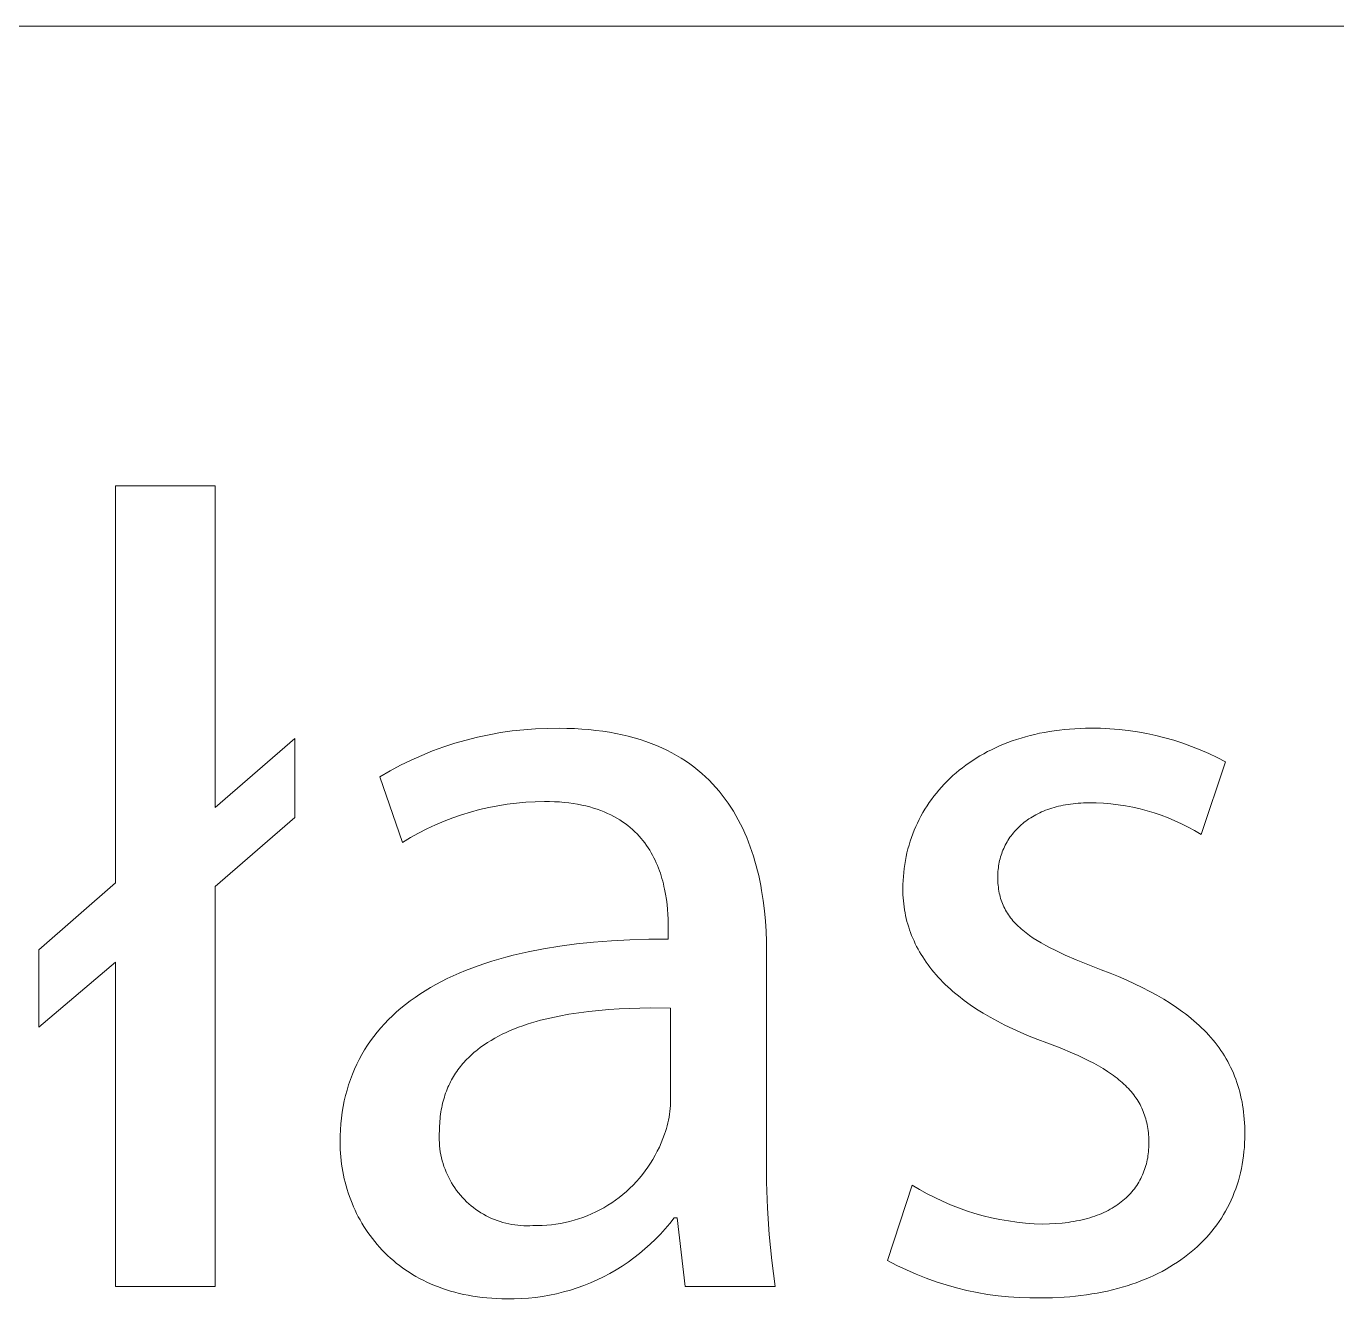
# Model space of a CAD drawing. Header units: millimetres. Extents: x 0 to 4030, y -54 to 2762.
# Drawn here: x 3394.1 to 3441, y 13.5 to 59.04 of the extents above; entities that cross this region are included whole.
import ezdxf

# ---------------------------------------------------------------- set-up
doc = ezdxf.new("R2010")
doc.units = ezdxf.units.MM
doc.header["$MEASUREMENT"] = 0
doc.layers.add('Domyślny', color=7, linetype='Continuous', true_color=0x000000)

msp = doc.modelspace()

# ---------------------------------------------------------------- linework, layer by layer
at = {"layer": 'Domyślny', "color": 18, "lineweight": 15, "true_color": 0x000000}
for p, q in [((2507.178, 59.041), (4026.415, 59.041)), ((3397.289, 28.385), (3397.289, 42.597)), ((3397.289, 42.597), (3400.859, 42.597)), ((3400.859, 42.597), (3400.859, 31.082)), ((3411.076, 33.763), (3411.492, 33.823)), ((3411.492, 33.823), (3411.91, 33.868)), ((3411.91, 33.868), (3412.33, 33.899)), ((3412.33, 33.899), (3412.75, 33.915)), ((3412.75, 33.915), (3413.171, 33.917)), ((3413.171, 33.917), (3413.447, 33.914)), ((3413.447, 33.914), (3413.716, 33.905)), ((3413.716, 33.905), (3413.98, 33.89)), ((3413.98, 33.89), (3414.236, 33.87)), ((3414.236, 33.87), (3414.487, 33.844)), ((3414.487, 33.844), (3414.731, 33.813)), ((3414.731, 33.813), (3414.969, 33.776)), ((3414.969, 33.776), (3415.201, 33.734)), ((3430.365, 33.738), (3430.538, 33.772)), ((3430.538, 33.772), (3430.714, 33.803)), ((3430.714, 33.803), (3430.892, 33.83)), ((3430.892, 33.83), (3431.072, 33.854)), ((3431.072, 33.854), (3431.256, 33.874)), ((3431.256, 33.874), (3431.441, 33.891)), ((3431.441, 33.891), (3431.63, 33.904)), ((3431.63, 33.904), (3431.82, 33.913)), ((3431.82, 33.913), (3432.014, 33.919)), ((3432.014, 33.919), (3432.209, 33.921)), ((3432.209, 33.921), (3432.543, 33.917)), ((3432.543, 33.917), (3432.877, 33.903)), ((3432.877, 33.903), (3433.209, 33.877)), ((3433.209, 33.877), (3433.541, 33.84)), ((3433.541, 33.84), (3433.871, 33.792)), ((3433.871, 33.792), (3434.2, 33.732)), ((3400.859, 31.082), (3403.717, 33.552)), ((3403.717, 33.552), (3403.717, 30.72)), ((3409.039, 33.251), (3409.439, 33.382)), ((3409.439, 33.382), (3409.843, 33.498)), ((3409.843, 33.498), (3410.251, 33.601)), ((3410.251, 33.601), (3410.662, 33.689)), ((3410.662, 33.689), (3411.076, 33.763)), ((3415.201, 33.734), (3415.426, 33.686)), ((3415.426, 33.686), (3415.646, 33.634)), ((3415.646, 33.634), (3415.86, 33.577)), ((3415.86, 33.577), (3416.068, 33.514)), ((3416.068, 33.514), (3416.271, 33.447)), ((3416.271, 33.447), (3416.468, 33.375)), ((3416.468, 33.375), (3416.659, 33.299)), ((3428.931, 33.286), (3429.079, 33.349)), ((3429.079, 33.349), (3429.231, 33.408)), ((3429.231, 33.408), (3429.385, 33.465)), ((3429.385, 33.465), (3429.541, 33.518)), ((3429.541, 33.518), (3429.701, 33.569)), ((3429.701, 33.569), (3429.863, 33.616)), ((3429.863, 33.616), (3430.028, 33.66)), ((3430.028, 33.66), (3430.195, 33.7)), ((3430.195, 33.7), (3430.365, 33.738)), ((3434.2, 33.732), (3434.526, 33.662)), ((3434.526, 33.662), (3434.85, 33.58)), ((3434.85, 33.58), (3435.171, 33.488)), ((3435.171, 33.488), (3435.488, 33.385)), ((3435.488, 33.385), (3435.802, 33.271)), ((3407.87, 32.778), (3408.254, 32.949)), ((3408.254, 32.949), (3408.644, 33.107)), ((3408.644, 33.107), (3409.039, 33.251)), ((3416.659, 33.299), (3416.844, 33.218)), ((3416.844, 33.218), (3417.024, 33.133)), ((3417.024, 33.133), (3417.199, 33.043)), ((3417.199, 33.043), (3417.369, 32.949)), ((3417.369, 32.949), (3417.533, 32.851)), ((3417.533, 32.851), (3417.692, 32.749)), ((3427.972, 32.77), (3428.1, 32.852)), ((3428.1, 32.852), (3428.232, 32.931)), ((3428.232, 32.931), (3428.366, 33.008)), ((3428.366, 33.008), (3428.503, 33.082)), ((3428.503, 33.082), (3428.643, 33.153)), ((3428.643, 33.153), (3428.785, 33.221)), ((3428.785, 33.221), (3428.931, 33.286)), ((3435.802, 33.271), (3436.112, 33.147)), ((3436.112, 33.147), (3436.417, 33.013)), ((3436.417, 33.013), (3436.718, 32.868)), ((3436.718, 32.868), (3437.014, 32.713)), ((3406.756, 32.185), (3407.12, 32.396)), ((3407.12, 32.396), (3407.492, 32.593)), ((3407.492, 32.593), (3407.87, 32.778)), ((3417.692, 32.749), (3417.845, 32.643)), ((3417.845, 32.643), (3417.994, 32.533)), ((3417.994, 32.533), (3418.138, 32.419)), ((3418.138, 32.419), (3418.277, 32.302)), ((3427.376, 32.323), (3427.489, 32.417)), ((3427.489, 32.417), (3427.605, 32.509)), ((3427.605, 32.509), (3427.725, 32.599)), ((3427.725, 32.599), (3427.847, 32.686)), ((3427.847, 32.686), (3427.972, 32.77)), ((3437.014, 32.713), (3436.142, 30.123)), ((3407.561, 29.837), (3406.756, 32.185)), ((3418.277, 32.302), (3418.41, 32.181)), ((3418.41, 32.181), (3418.54, 32.057)), ((3418.54, 32.057), (3418.664, 31.929)), ((3418.664, 31.929), (3418.784, 31.798)), ((3426.856, 31.817), (3426.953, 31.923)), ((3426.953, 31.923), (3427.054, 32.026)), ((3427.054, 32.026), (3427.158, 32.127)), ((3427.158, 32.127), (3427.266, 32.226)), ((3427.266, 32.226), (3427.376, 32.323)), ((3418.784, 31.798), (3418.899, 31.664)), ((3418.899, 31.664), (3419.01, 31.527)), ((3419.01, 31.527), (3419.116, 31.387)), ((3426.496, 31.374), (3426.581, 31.488)), ((3426.581, 31.488), (3426.67, 31.6)), ((3426.67, 31.6), (3426.761, 31.709)), ((3426.761, 31.709), (3426.856, 31.817)), ((3410.326, 31.008), (3410.003, 30.921)), ((3410.653, 31.084), (3410.326, 31.008)), ((3410.981, 31.148), (3410.653, 31.084)), ((3411.312, 31.201), (3410.981, 31.148)), ((3411.644, 31.243), (3411.312, 31.201)), ((3411.978, 31.274), (3411.644, 31.243)), ((3412.313, 31.292), (3411.978, 31.274)), ((3412.647, 31.3), (3412.313, 31.292)), ((3412.832, 31.298), (3412.647, 31.3)), ((3413.011, 31.291), (3412.832, 31.298)), ((3413.185, 31.281), (3413.011, 31.291)), ((3413.354, 31.267), (3413.185, 31.281)), ((3413.518, 31.248), (3413.354, 31.267)), ((3413.678, 31.226), (3413.518, 31.248)), ((3413.832, 31.201), (3413.678, 31.226)), ((3413.982, 31.171), (3413.832, 31.201)), ((3414.127, 31.139), (3413.982, 31.171)), ((3414.268, 31.102), (3414.127, 31.139)), ((3414.404, 31.063), (3414.268, 31.102)), ((3414.536, 31.02), (3414.404, 31.063)), ((3414.664, 30.975), (3414.536, 31.02)), ((3414.787, 30.926), (3414.664, 30.975)), ((3419.116, 31.387), (3419.218, 31.244)), ((3419.218, 31.244), (3419.316, 31.098)), ((3419.316, 31.098), (3419.409, 30.95)), ((3426.189, 30.901), (3426.261, 31.022)), ((3426.261, 31.022), (3426.336, 31.141)), ((3426.336, 31.141), (3426.414, 31.259)), ((3426.414, 31.259), (3426.496, 31.374)), ((3430.509, 30.956), (3430.439, 30.926)), ((3430.582, 30.985), (3430.509, 30.956)), ((3430.655, 31.012), (3430.582, 30.985)), ((3430.73, 31.039), (3430.655, 31.012)), ((3430.807, 31.063), (3430.73, 31.039)), ((3430.885, 31.087), (3430.807, 31.063)), ((3430.964, 31.109), (3430.885, 31.087)), ((3431.045, 31.129), (3430.964, 31.109)), ((3431.128, 31.148), (3431.045, 31.129)), ((3431.212, 31.165), (3431.128, 31.148)), ((3431.297, 31.181), (3431.212, 31.165)), ((3431.384, 31.195), (3431.297, 31.181)), ((3431.472, 31.208), (3431.384, 31.195)), ((3431.561, 31.219), (3431.472, 31.208)), ((3431.653, 31.228), (3431.561, 31.219)), ((3431.745, 31.236), (3431.653, 31.228)), ((3431.839, 31.242), (3431.745, 31.236)), ((3431.934, 31.247), (3431.839, 31.242)), ((3432.031, 31.249), (3431.934, 31.247)), ((3432.129, 31.25), (3432.031, 31.249)), ((3432.393, 31.246), (3432.129, 31.25)), ((3432.656, 31.234), (3432.393, 31.246)), ((3432.919, 31.212), (3432.656, 31.234)), ((3433.181, 31.181), (3432.919, 31.212)), ((3433.442, 31.141), (3433.181, 31.181)), ((3433.701, 31.091), (3433.442, 31.141)), ((3433.959, 31.033), (3433.701, 31.091)), ((3434.214, 30.966), (3433.959, 31.033)), ((3434.467, 30.891), (3434.214, 30.966)), ((3403.717, 30.72), (3400.859, 28.251)), ((3409.053, 30.594), (3408.745, 30.463)), ((3409.366, 30.714), (3409.053, 30.594)), ((3409.683, 30.823), (3409.366, 30.714)), ((3410.003, 30.921), (3409.683, 30.823)), ((3414.906, 30.874), (3414.787, 30.926)), ((3415.021, 30.819), (3414.906, 30.874)), ((3415.132, 30.762), (3415.021, 30.819)), ((3415.239, 30.702), (3415.132, 30.762)), ((3415.342, 30.64), (3415.239, 30.702)), ((3415.441, 30.575), (3415.342, 30.64)), ((3415.536, 30.508), (3415.441, 30.575)), ((3415.628, 30.438), (3415.536, 30.508)), ((3419.409, 30.95), (3419.498, 30.799)), ((3419.498, 30.799), (3419.584, 30.645)), ((3419.584, 30.645), (3419.665, 30.489)), ((3419.665, 30.489), (3419.742, 30.331)), ((3425.934, 30.399), (3425.993, 30.527)), ((3425.993, 30.527), (3426.055, 30.653)), ((3426.055, 30.653), (3426.12, 30.778)), ((3426.12, 30.778), (3426.189, 30.901)), ((3429.761, 30.51), (3429.708, 30.465)), ((3429.815, 30.553), (3429.761, 30.51)), ((3429.87, 30.596), (3429.815, 30.553)), ((3429.927, 30.637), (3429.87, 30.596)), ((3429.986, 30.678), (3429.927, 30.637)), ((3430.046, 30.717), (3429.986, 30.678)), ((3430.108, 30.755), (3430.046, 30.717)), ((3430.171, 30.791), (3430.108, 30.755)), ((3430.236, 30.827), (3430.171, 30.791)), ((3430.302, 30.861), (3430.236, 30.827)), ((3430.37, 30.894), (3430.302, 30.861)), ((3430.439, 30.926), (3430.37, 30.894)), ((3434.717, 30.806), (3434.467, 30.891)), ((3434.963, 30.713), (3434.717, 30.806)), ((3435.207, 30.612), (3434.963, 30.713)), ((3435.447, 30.502), (3435.207, 30.612)), ((3435.683, 30.383), (3435.447, 30.502)), ((3408.142, 30.17), (3407.849, 30.009)), ((3408.441, 30.322), (3408.142, 30.17)), ((3408.745, 30.463), (3408.441, 30.322)), ((3415.716, 30.367), (3415.628, 30.438)), ((3415.8, 30.293), (3415.716, 30.367)), ((3415.881, 30.218), (3415.8, 30.293)), ((3415.959, 30.14), (3415.881, 30.218)), ((3416.033, 30.061), (3415.959, 30.14)), ((3416.104, 29.98), (3416.033, 30.061)), ((3419.742, 30.331), (3419.815, 30.171)), ((3419.815, 30.171), (3419.885, 30.009)), ((3425.779, 30.007), (3425.827, 30.139)), ((3425.827, 30.139), (3425.879, 30.27)), ((3425.879, 30.27), (3425.934, 30.399)), ((3429.305, 30.017), (3429.269, 29.963)), ((3429.344, 30.07), (3429.305, 30.017)), ((3429.384, 30.123), (3429.344, 30.07)), ((3429.426, 30.175), (3429.384, 30.123)), ((3429.469, 30.226), (3429.426, 30.175)), ((3429.513, 30.275), (3429.469, 30.226)), ((3429.56, 30.324), (3429.513, 30.275)), ((3429.608, 30.372), (3429.56, 30.324)), ((3429.657, 30.419), (3429.608, 30.372)), ((3429.708, 30.465), (3429.657, 30.419)), ((3435.914, 30.257), (3435.683, 30.383)), ((3436.142, 30.123), (3435.914, 30.257)), ((3407.849, 30.009), (3407.561, 29.837)), ((3416.172, 29.898), (3416.104, 29.98)), ((3416.236, 29.814), (3416.172, 29.898)), ((3416.298, 29.729), (3416.236, 29.814)), ((3416.357, 29.642), (3416.298, 29.729)), ((3416.412, 29.555), (3416.357, 29.642)), ((3416.465, 29.466), (3416.412, 29.555)), ((3419.885, 30.009), (3419.951, 29.844)), ((3419.951, 29.844), (3420.013, 29.678)), ((3420.013, 29.678), (3420.071, 29.51)), ((3425.62, 29.464), (3425.655, 29.602)), ((3425.655, 29.602), (3425.693, 29.738)), ((3425.693, 29.738), (3425.734, 29.873)), ((3425.734, 29.873), (3425.779, 30.007)), ((3429.055, 29.56), (3429.031, 29.499)), ((3429.081, 29.619), (3429.055, 29.56)), ((3429.108, 29.679), (3429.081, 29.619)), ((3429.137, 29.737), (3429.108, 29.679)), ((3429.167, 29.794), (3429.137, 29.737)), ((3429.2, 29.851), (3429.167, 29.794)), ((3429.233, 29.907), (3429.2, 29.851)), ((3429.269, 29.963), (3429.233, 29.907)), ((3416.515, 29.376), (3416.465, 29.466)), ((3416.562, 29.285), (3416.515, 29.376)), ((3416.607, 29.194), (3416.562, 29.285)), ((3416.649, 29.102), (3416.607, 29.194)), ((3416.689, 29.009), (3416.649, 29.102)), ((3420.071, 29.51), (3420.126, 29.34)), ((3420.126, 29.34), (3420.178, 29.168)), ((3420.178, 29.168), (3420.226, 28.995)), ((3425.538, 29.044), (3425.562, 29.185)), ((3425.562, 29.185), (3425.589, 29.325)), ((3425.589, 29.325), (3425.62, 29.464)), ((3428.921, 29.123), (3428.909, 29.058)), ((3428.936, 29.187), (3428.921, 29.123)), ((3428.951, 29.251), (3428.936, 29.187)), ((3428.969, 29.314), (3428.951, 29.251)), ((3428.988, 29.376), (3428.969, 29.314)), ((3429.009, 29.438), (3428.988, 29.376)), ((3429.031, 29.499), (3429.009, 29.438)), ((3416.726, 28.916), (3416.689, 29.009)), ((3416.761, 28.822), (3416.726, 28.916)), ((3416.793, 28.728), (3416.761, 28.822)), ((3416.824, 28.634), (3416.793, 28.728)), ((3416.852, 28.54), (3416.824, 28.634)), ((3420.226, 28.995), (3420.271, 28.821)), ((3420.271, 28.821), (3420.312, 28.645)), ((3420.312, 28.645), (3420.351, 28.468)), ((3425.48, 28.469), (3425.489, 28.615)), ((3425.489, 28.615), (3425.502, 28.759)), ((3425.502, 28.759), (3425.518, 28.902)), ((3425.518, 28.902), (3425.538, 29.044)), ((3428.871, 28.728), (3428.868, 28.661)), ((3428.868, 28.661), (3428.868, 28.593)), ((3428.875, 28.795), (3428.871, 28.728)), ((3428.881, 28.861), (3428.875, 28.795)), ((3428.889, 28.928), (3428.881, 28.861)), ((3428.898, 28.993), (3428.889, 28.928)), ((3428.909, 29.058), (3428.898, 28.993)), ((3394.551, 25.996), (3397.289, 28.385)), ((3400.859, 28.251), (3400.859, 13.944)), ((3416.878, 28.445), (3416.852, 28.54)), ((3416.902, 28.351), (3416.878, 28.445)), ((3416.924, 28.257), (3416.902, 28.351)), ((3416.945, 28.163), (3416.924, 28.257)), ((3416.98, 27.977), (3416.945, 28.163)), ((3420.351, 28.468), (3420.386, 28.29)), ((3420.386, 28.29), (3420.418, 28.111)), ((3425.472, 28.177), (3425.474, 28.324)), ((3425.473, 28.068), (3425.472, 28.177)), ((3425.474, 28.324), (3425.48, 28.469)), ((3428.868, 28.593), (3428.868, 28.517)), ((3428.868, 28.517), (3428.871, 28.443)), ((3428.871, 28.443), (3428.875, 28.37)), ((3428.875, 28.37), (3428.881, 28.299)), ((3428.881, 28.299), (3428.889, 28.228)), ((3428.889, 28.228), (3428.898, 28.159)), ((3428.898, 28.159), (3428.909, 28.091)), ((3417.009, 27.792), (3416.98, 27.977)), ((3417.032, 27.611), (3417.009, 27.792)), ((3420.418, 28.111), (3420.474, 27.751)), ((3420.474, 27.751), (3420.518, 27.387)), ((3425.477, 27.959), (3425.473, 28.068)), ((3425.483, 27.851), (3425.477, 27.959)), ((3425.492, 27.744), (3425.483, 27.851)), ((3425.503, 27.637), (3425.492, 27.744)), ((3428.909, 28.091), (3428.922, 28.024)), ((3428.922, 28.024), (3428.937, 27.958)), ((3428.937, 27.958), (3428.953, 27.893)), ((3428.953, 27.893), (3428.971, 27.829)), ((3428.971, 27.829), (3428.991, 27.767)), ((3428.991, 27.767), (3429.012, 27.705)), ((3429.012, 27.705), (3429.036, 27.644)), ((3417.049, 27.434), (3417.032, 27.611)), ((3417.062, 27.261), (3417.049, 27.434)), ((3417.07, 27.093), (3417.062, 27.261)), ((3420.518, 27.387), (3420.551, 27.021)), ((3425.516, 27.531), (3425.503, 27.637)), ((3425.532, 27.425), (3425.516, 27.531)), ((3425.551, 27.32), (3425.532, 27.425)), ((3425.571, 27.216), (3425.551, 27.32)), ((3425.595, 27.113), (3425.571, 27.216)), ((3429.036, 27.644), (3429.061, 27.584)), ((3429.061, 27.584), (3429.088, 27.526)), ((3429.088, 27.526), (3429.116, 27.468)), ((3429.116, 27.468), (3429.147, 27.411)), ((3429.147, 27.411), (3429.179, 27.354)), ((3429.179, 27.354), (3429.213, 27.299)), ((3429.213, 27.299), (3429.249, 27.244)), ((3429.249, 27.244), (3429.287, 27.191)), ((3417.075, 26.932), (3417.07, 27.093)), ((3417.076, 26.777), (3417.075, 26.932)), ((3417.076, 26.374), (3417.076, 26.777)), ((3420.551, 27.021), (3420.575, 26.654)), ((3425.62, 27.01), (3425.595, 27.113)), ((3425.649, 26.907), (3425.62, 27.01)), ((3425.68, 26.806), (3425.649, 26.907)), ((3425.713, 26.705), (3425.68, 26.806)), ((3429.287, 27.191), (3429.326, 27.137)), ((3429.326, 27.137), (3429.367, 27.085)), ((3429.367, 27.085), (3429.41, 27.033)), ((3429.41, 27.033), (3429.455, 26.982)), ((3429.455, 26.982), (3429.502, 26.932)), ((3429.502, 26.932), (3429.551, 26.882)), ((3429.551, 26.882), (3429.601, 26.833)), ((3429.601, 26.833), (3429.653, 26.784)), ((3429.653, 26.784), (3429.707, 26.736)), ((3429.707, 26.736), (3429.763, 26.689)), ((3413.789, 26.202), (3414.406, 26.267)), ((3414.406, 26.267), (3415.044, 26.317)), ((3415.044, 26.317), (3415.701, 26.351)), ((3415.701, 26.351), (3416.379, 26.37)), ((3416.379, 26.37), (3417.076, 26.374)), ((3420.575, 26.654), (3420.588, 26.286)), ((3420.588, 26.286), (3420.592, 25.918)), ((3425.749, 26.605), (3425.713, 26.705)), ((3425.787, 26.505), (3425.749, 26.605)), ((3425.827, 26.406), (3425.787, 26.505)), ((3425.871, 26.308), (3425.827, 26.406)), ((3425.916, 26.211), (3425.871, 26.308)), ((3429.763, 26.689), (3429.821, 26.642)), ((3429.821, 26.642), (3429.881, 26.595)), ((3429.881, 26.595), (3429.943, 26.549)), ((3429.943, 26.549), (3430.006, 26.503)), ((3430.006, 26.503), (3430.139, 26.412)), ((3430.139, 26.412), (3430.279, 26.323)), ((3430.279, 26.323), (3430.427, 26.235)), ((3394.551, 23.218), (3394.551, 25.996)), ((3411.525, 25.795), (3412.059, 25.919)), ((3412.059, 25.919), (3412.615, 26.028)), ((3412.615, 26.028), (3413.192, 26.123)), ((3413.192, 26.123), (3413.789, 26.202)), ((3420.592, 25.918), (3420.592, 18.617)), ((3425.965, 26.114), (3425.916, 26.211)), ((3426.015, 26.018), (3425.965, 26.114)), ((3426.069, 25.923), (3426.015, 26.018)), ((3426.124, 25.828), (3426.069, 25.923)), ((3426.183, 25.734), (3426.124, 25.828)), ((3430.427, 26.235), (3430.583, 26.148)), ((3430.583, 26.148), (3430.746, 26.061)), ((3430.746, 26.061), (3430.917, 25.975)), ((3430.917, 25.975), (3431.283, 25.803)), ((3431.283, 25.803), (3431.68, 25.631)), ((3397.289, 25.553), (3394.551, 23.218)), ((3397.289, 13.944), (3397.289, 25.553)), ((3409.818, 25.248), (3410.046, 25.337)), ((3410.046, 25.337), (3410.279, 25.422)), ((3410.279, 25.422), (3410.518, 25.504)), ((3410.518, 25.504), (3410.761, 25.582)), ((3410.761, 25.582), (3411.011, 25.657)), ((3411.011, 25.657), (3411.265, 25.728)), ((3411.265, 25.728), (3411.525, 25.795)), ((3426.244, 25.641), (3426.183, 25.734)), ((3426.307, 25.549), (3426.244, 25.641)), ((3426.373, 25.457), (3426.307, 25.549)), ((3426.441, 25.367), (3426.373, 25.457)), ((3426.512, 25.277), (3426.441, 25.367)), ((3431.68, 25.631), (3432.572, 25.278)), ((3408.962, 24.856), (3409.168, 24.959)), ((3409.168, 24.959), (3409.379, 25.059)), ((3409.379, 25.059), (3409.596, 25.155)), ((3409.596, 25.155), (3409.818, 25.248)), ((3426.586, 25.187), (3426.512, 25.277)), ((3426.662, 25.099), (3426.586, 25.187)), ((3426.74, 25.011), (3426.662, 25.099)), ((3426.822, 24.924), (3426.74, 25.011)), ((3426.905, 24.838), (3426.822, 24.924)), ((3432.572, 25.278), (3432.885, 25.156)), ((3432.885, 25.156), (3433.189, 25.031)), ((3433.189, 25.031), (3433.483, 24.904)), ((3433.483, 24.904), (3433.767, 24.774)), ((3408.014, 24.288), (3408.192, 24.408)), ((3408.192, 24.408), (3408.376, 24.526)), ((3408.376, 24.526), (3408.566, 24.639)), ((3408.566, 24.639), (3408.761, 24.75)), ((3408.761, 24.75), (3408.962, 24.856)), ((3426.992, 24.753), (3426.905, 24.838)), ((3427.08, 24.668), (3426.992, 24.753)), ((3427.172, 24.585), (3427.08, 24.668)), ((3427.266, 24.502), (3427.172, 24.585)), ((3427.363, 24.42), (3427.266, 24.502)), ((3427.462, 24.339), (3427.363, 24.42)), ((3433.767, 24.774), (3434.042, 24.641)), ((3434.042, 24.641), (3434.307, 24.505)), ((3434.307, 24.505), (3434.562, 24.366)), ((3407.512, 23.905), (3407.673, 24.036)), ((3407.673, 24.036), (3407.841, 24.164)), ((3407.841, 24.164), (3408.014, 24.288)), ((3427.668, 24.179), (3427.462, 24.339)), ((3427.884, 24.023), (3427.668, 24.179)), ((3428.111, 23.87), (3427.884, 24.023)), ((3434.562, 24.366), (3434.807, 24.224)), ((3434.807, 24.224), (3435.043, 24.077)), ((3435.043, 24.077), (3435.268, 23.927)), ((3435.268, 23.927), (3435.484, 23.774)), ((3406.921, 23.347), (3407.06, 23.492)), ((3407.06, 23.492), (3407.205, 23.633)), ((3407.205, 23.633), (3407.355, 23.771)), ((3407.355, 23.771), (3407.512, 23.905)), ((3412.506, 23.468), (3412.344, 23.423)), ((3412.837, 23.55), (3412.506, 23.468)), ((3413.175, 23.622), (3412.837, 23.55)), ((3413.521, 23.685), (3413.175, 23.622)), ((3413.872, 23.739), (3413.521, 23.685)), ((3414.229, 23.785), (3413.872, 23.739)), ((3414.59, 23.824), (3414.229, 23.785)), ((3414.954, 23.854), (3414.59, 23.824)), ((3415.32, 23.878), (3414.954, 23.854)), ((3415.688, 23.895), (3415.32, 23.878)), ((3416.425, 23.911), (3415.688, 23.895)), ((3417.157, 23.905), (3416.425, 23.911)), ((3417.157, 20.523), (3417.157, 23.905)), ((3428.348, 23.721), (3428.111, 23.87)), ((3428.596, 23.575), (3428.348, 23.721)), ((3428.854, 23.433), (3428.596, 23.575)), ((3435.484, 23.774), (3435.588, 23.695)), ((3435.588, 23.695), (3435.69, 23.616)), ((3435.69, 23.616), (3435.789, 23.536)), ((3435.789, 23.536), (3435.886, 23.454)), ((3435.886, 23.454), (3435.981, 23.372)), ((3406.538, 22.893), (3406.66, 23.048)), ((3406.66, 23.048), (3406.787, 23.199)), ((3406.787, 23.199), (3406.921, 23.347)), ((3411.278, 23.035), (3411.137, 22.969)), ((3411.422, 23.099), (3411.278, 23.035)), ((3411.569, 23.16), (3411.422, 23.099)), ((3411.719, 23.218), (3411.569, 23.16)), ((3411.871, 23.273), (3411.719, 23.218)), ((3412.026, 23.326), (3411.871, 23.273)), ((3412.184, 23.376), (3412.026, 23.326)), ((3412.344, 23.423), (3412.184, 23.376)), ((3429.123, 23.295), (3428.854, 23.433)), ((3429.402, 23.16), (3429.123, 23.295)), ((3429.692, 23.03), (3429.402, 23.16)), ((3429.993, 22.903), (3429.692, 23.03)), ((3435.981, 23.372), (3436.072, 23.288)), ((3436.072, 23.288), (3436.162, 23.204)), ((3436.162, 23.204), (3436.249, 23.118)), ((3436.249, 23.118), (3436.333, 23.031)), ((3436.333, 23.031), (3436.415, 22.943)), ((3406.206, 22.409), (3406.311, 22.574)), ((3406.311, 22.574), (3406.421, 22.735)), ((3406.421, 22.735), (3406.538, 22.893)), ((3410.483, 22.589), (3410.363, 22.504)), ((3410.607, 22.672), (3410.483, 22.589)), ((3410.734, 22.751), (3410.607, 22.672)), ((3410.865, 22.826), (3410.734, 22.751)), ((3410.999, 22.899), (3410.865, 22.826)), ((3411.137, 22.969), (3410.999, 22.899)), ((3430.304, 22.78), (3429.993, 22.903)), ((3430.626, 22.661), (3430.304, 22.78)), ((3431.1, 22.48), (3430.626, 22.661)), ((3436.415, 22.943), (3436.494, 22.853)), ((3436.494, 22.853), (3436.571, 22.763)), ((3436.571, 22.763), (3436.646, 22.671)), ((3436.646, 22.671), (3436.718, 22.578)), ((3436.718, 22.578), (3436.787, 22.484)), ((3405.927, 21.895), (3406.014, 22.07)), ((3406.014, 22.07), (3406.107, 22.241)), ((3406.107, 22.241), (3406.206, 22.409)), ((3409.871, 22.078), (3409.822, 22.026)), ((3409.922, 22.128), (3409.871, 22.078)), ((3409.973, 22.178), (3409.922, 22.128)), ((3410.026, 22.227), (3409.973, 22.178)), ((3410.08, 22.276), (3410.026, 22.227)), ((3410.134, 22.323), (3410.08, 22.276)), ((3410.19, 22.37), (3410.134, 22.323)), ((3410.246, 22.415), (3410.19, 22.37)), ((3410.363, 22.504), (3410.246, 22.415)), ((3431.538, 22.298), (3431.1, 22.48)), ((3431.743, 22.207), (3431.538, 22.298)), ((3431.939, 22.115), (3431.743, 22.207)), ((3432.127, 22.022), (3431.939, 22.115)), ((3436.787, 22.484), (3436.854, 22.389)), ((3436.854, 22.389), (3436.919, 22.292)), ((3436.919, 22.292), (3436.981, 22.194)), ((3436.981, 22.194), (3437.04, 22.094)), ((3437.04, 22.094), (3437.097, 21.994)), ((3405.771, 21.537), (3405.846, 21.718)), ((3405.846, 21.718), (3405.927, 21.895)), ((3409.468, 21.579), (3409.43, 21.519)), ((3409.509, 21.639), (3409.468, 21.579)), ((3409.55, 21.697), (3409.509, 21.639)), ((3409.592, 21.754), (3409.55, 21.697)), ((3409.636, 21.81), (3409.592, 21.754)), ((3409.681, 21.865), (3409.636, 21.81)), ((3409.727, 21.92), (3409.681, 21.865)), ((3409.774, 21.973), (3409.727, 21.92)), ((3409.822, 22.026), (3409.774, 21.973)), ((3432.306, 21.929), (3432.127, 22.022)), ((3432.476, 21.835), (3432.306, 21.929)), ((3432.638, 21.739), (3432.476, 21.835)), ((3432.791, 21.642), (3432.638, 21.739)), ((3432.937, 21.544), (3432.791, 21.642)), ((3437.097, 21.994), (3437.152, 21.892)), ((3437.152, 21.892), (3437.203, 21.788)), ((3437.203, 21.788), (3437.253, 21.683)), ((3437.253, 21.683), (3437.3, 21.577)), ((3437.3, 21.577), (3437.344, 21.469)), ((3405.58, 20.974), (3405.638, 21.165)), ((3405.638, 21.165), (3405.701, 21.352)), ((3405.701, 21.352), (3405.771, 21.537)), ((3409.222, 21.139), (3409.192, 21.072)), ((3409.254, 21.205), (3409.222, 21.139)), ((3409.286, 21.27), (3409.254, 21.205)), ((3409.32, 21.334), (3409.286, 21.27)), ((3409.355, 21.397), (3409.32, 21.334)), ((3409.392, 21.458), (3409.355, 21.397)), ((3409.43, 21.519), (3409.392, 21.458)), ((3433.006, 21.494), (3432.937, 21.544)), ((3433.074, 21.444), (3433.006, 21.494)), ((3433.139, 21.394), (3433.074, 21.444)), ((3433.203, 21.343), (3433.139, 21.394)), ((3433.264, 21.291), (3433.203, 21.343)), ((3433.324, 21.24), (3433.264, 21.291)), ((3433.382, 21.187), (3433.324, 21.24)), ((3433.437, 21.134), (3433.382, 21.187)), ((3433.491, 21.081), (3433.437, 21.134)), ((3437.344, 21.469), (3437.386, 21.36)), ((3437.386, 21.36), (3437.425, 21.249)), ((3437.425, 21.249), (3437.462, 21.137)), ((3437.462, 21.137), (3437.497, 21.023)), ((3405.483, 20.583), (3405.528, 20.78)), ((3405.528, 20.78), (3405.58, 20.974)), ((3409.041, 20.65), (3409.02, 20.576)), ((3409.063, 20.723), (3409.041, 20.65)), ((3409.086, 20.795), (3409.063, 20.723)), ((3409.11, 20.866), (3409.086, 20.795)), ((3409.136, 20.936), (3409.11, 20.866)), ((3409.164, 21.004), (3409.136, 20.936)), ((3409.192, 21.072), (3409.164, 21.004)), ((3433.543, 21.027), (3433.491, 21.081)), ((3433.593, 20.972), (3433.543, 21.027)), ((3433.641, 20.917), (3433.593, 20.972)), ((3433.687, 20.861), (3433.641, 20.917)), ((3433.732, 20.805), (3433.687, 20.861)), ((3433.774, 20.748), (3433.732, 20.805)), ((3433.815, 20.69), (3433.774, 20.748)), ((3433.854, 20.632), (3433.815, 20.69)), ((3437.497, 21.023), (3437.528, 20.908)), ((3437.528, 20.908), (3437.558, 20.791)), ((3437.558, 20.791), (3437.584, 20.673)), ((3437.584, 20.673), (3437.609, 20.553)), ((3405.382, 19.972), (3405.41, 20.179)), ((3405.41, 20.179), (3405.443, 20.382)), ((3405.443, 20.382), (3405.483, 20.583)), ((3408.94, 20.19), (3408.928, 20.11)), ((3408.953, 20.27), (3408.94, 20.19)), ((3408.968, 20.348), (3408.953, 20.27)), ((3408.984, 20.425), (3408.968, 20.348)), ((3409.001, 20.501), (3408.984, 20.425)), ((3409.02, 20.576), (3409.001, 20.501)), ((3417.125, 20.105), (3417.138, 20.209)), ((3417.138, 20.209), (3417.147, 20.313)), ((3417.147, 20.313), (3417.154, 20.418)), ((3417.154, 20.418), (3417.157, 20.523)), ((3433.891, 20.573), (3433.854, 20.632)), ((3433.926, 20.513), (3433.891, 20.573)), ((3433.959, 20.453), (3433.926, 20.513)), ((3433.991, 20.392), (3433.959, 20.453)), ((3434.021, 20.33), (3433.991, 20.392)), ((3434.049, 20.267), (3434.021, 20.33)), ((3434.076, 20.204), (3434.049, 20.267)), ((3434.1, 20.139), (3434.076, 20.204)), ((3437.609, 20.553), (3437.63, 20.432)), ((3437.63, 20.432), (3437.649, 20.309)), ((3437.649, 20.309), (3437.666, 20.184)), ((3437.666, 20.184), (3437.68, 20.057)), ((3405.346, 19.549), (3405.361, 19.762)), ((3405.361, 19.762), (3405.382, 19.972)), ((3408.897, 19.777), (3408.893, 19.692)), ((3408.902, 19.862), (3408.897, 19.777)), ((3408.91, 19.946), (3408.902, 19.862)), ((3408.918, 20.028), (3408.91, 19.946)), ((3408.928, 20.11), (3408.918, 20.028)), ((3417.04, 19.695), (3417.066, 19.796)), ((3417.066, 19.796), (3417.089, 19.898)), ((3417.089, 19.898), (3417.108, 20.001)), ((3417.108, 20.001), (3417.125, 20.105)), ((3434.123, 20.074), (3434.1, 20.139)), ((3434.145, 20.008), (3434.123, 20.074)), ((3434.165, 19.941), (3434.145, 20.008)), ((3434.183, 19.873), (3434.165, 19.941)), ((3434.199, 19.805), (3434.183, 19.873)), ((3434.214, 19.735), (3434.199, 19.805)), ((3434.227, 19.665), (3434.214, 19.735)), ((3437.68, 20.057), (3437.691, 19.929)), ((3437.691, 19.929), (3437.7, 19.799)), ((3437.7, 19.799), (3437.707, 19.668)), ((3405.333, 19.114), (3405.336, 19.333)), ((3405.336, 19.333), (3405.346, 19.549)), ((3408.883, 19.409), (3408.88, 19.301)), ((3408.88, 19.301), (3408.88, 19.192)), ((3408.89, 19.516), (3408.883, 19.409)), ((3408.891, 19.605), (3408.89, 19.516)), ((3408.893, 19.692), (3408.891, 19.605)), ((3416.824, 19.086), (3416.886, 19.24)), ((3416.886, 19.24), (3416.942, 19.396)), ((3416.942, 19.396), (3416.978, 19.494)), ((3416.978, 19.494), (3417.01, 19.594)), ((3417.01, 19.594), (3417.04, 19.695)), ((3434.239, 19.593), (3434.227, 19.665)), ((3434.249, 19.521), (3434.239, 19.593)), ((3434.257, 19.447), (3434.249, 19.521)), ((3434.264, 19.373), (3434.257, 19.447)), ((3434.269, 19.297), (3434.264, 19.373)), ((3434.273, 19.22), (3434.269, 19.297)), ((3437.71, 19.239), (3437.704, 19.081)), ((3437.707, 19.668), (3437.71, 19.535)), ((3437.71, 19.535), (3437.712, 19.4)), ((3437.712, 19.4), (3437.71, 19.239)), ((3405.335, 18.981), (3405.333, 19.114)), ((3405.339, 18.849), (3405.335, 18.981)), ((3405.347, 18.716), (3405.339, 18.849)), ((3408.88, 19.192), (3408.884, 19.084)), ((3408.884, 19.084), (3408.892, 18.977)), ((3408.892, 18.977), (3408.904, 18.869)), ((3408.904, 18.869), (3408.919, 18.762)), ((3408.919, 18.762), (3408.938, 18.656)), ((3416.608, 18.637), (3416.685, 18.784)), ((3416.685, 18.784), (3416.757, 18.934)), ((3416.757, 18.934), (3416.824, 19.086)), ((3434.254, 18.693), (3434.262, 18.766)), ((3434.262, 18.766), (3434.268, 18.84)), ((3434.268, 18.84), (3434.273, 18.914)), ((3434.275, 19.143), (3434.273, 19.22)), ((3434.273, 18.914), (3434.275, 18.989)), ((3434.276, 19.064), (3434.275, 19.143)), ((3434.275, 18.989), (3434.276, 19.064)), ((3437.68, 18.768), (3437.663, 18.614)), ((3437.694, 18.923), (3437.68, 18.768)), ((3437.704, 19.081), (3437.694, 18.923)), ((3405.357, 18.584), (3405.347, 18.716)), ((3405.37, 18.452), (3405.357, 18.584)), ((3405.387, 18.321), (3405.37, 18.452)), ((3405.406, 18.19), (3405.387, 18.321)), ((3408.938, 18.656), (3408.961, 18.55)), ((3408.961, 18.55), (3408.987, 18.445)), ((3408.987, 18.445), (3409.017, 18.341)), ((3409.017, 18.341), (3409.05, 18.239)), ((3416.347, 18.214), (3416.438, 18.352)), ((3416.438, 18.352), (3416.525, 18.493)), ((3416.525, 18.493), (3416.608, 18.637)), ((3420.592, 18.617), (3420.594, 17.68)), ((3434.168, 18.268), (3434.187, 18.337)), ((3434.187, 18.337), (3434.204, 18.407)), ((3434.204, 18.407), (3434.219, 18.478)), ((3434.219, 18.478), (3434.233, 18.549)), ((3434.233, 18.549), (3434.244, 18.621)), ((3434.244, 18.621), (3434.254, 18.693)), ((3437.616, 18.31), (3437.587, 18.161)), ((3437.642, 18.461), (3437.616, 18.31)), ((3437.663, 18.614), (3437.642, 18.461)), ((3405.428, 18.06), (3405.406, 18.19)), ((3405.453, 17.93), (3405.428, 18.06)), ((3405.481, 17.801), (3405.453, 17.93)), ((3409.05, 18.239), (3409.087, 18.137)), ((3409.087, 18.137), (3409.127, 18.037)), ((3409.127, 18.037), (3409.171, 17.938)), ((3409.171, 17.938), (3409.218, 17.841)), ((3409.218, 17.841), (3409.268, 17.745)), ((3416.043, 17.819), (3416.149, 17.947)), ((3416.149, 17.947), (3416.25, 18.079)), ((3416.25, 18.079), (3416.347, 18.214)), ((3433.986, 17.806), (3434.017, 17.869)), ((3434.017, 17.869), (3434.047, 17.934)), ((3434.047, 17.934), (3434.075, 17.999)), ((3434.075, 17.999), (3434.101, 18.065)), ((3434.101, 18.065), (3434.125, 18.132)), ((3434.125, 18.132), (3434.148, 18.2)), ((3434.148, 18.2), (3434.168, 18.268)), ((3437.518, 17.868), (3437.478, 17.725)), ((3437.555, 18.014), (3437.518, 17.868)), ((3437.587, 18.161), (3437.555, 18.014)), ((3405.512, 17.672), (3405.481, 17.801)), ((3405.546, 17.545), (3405.512, 17.672)), ((3405.583, 17.418), (3405.546, 17.545)), ((3405.623, 17.292), (3405.583, 17.418)), ((3409.268, 17.745), (3409.322, 17.651)), ((3409.322, 17.651), (3409.379, 17.559)), ((3409.379, 17.559), (3409.439, 17.469)), ((3409.439, 17.469), (3409.502, 17.381)), ((3409.502, 17.381), (3409.568, 17.296)), ((3415.579, 17.345), (3415.701, 17.458)), ((3415.701, 17.458), (3415.82, 17.574)), ((3415.82, 17.574), (3415.934, 17.695)), ((3415.934, 17.695), (3416.043, 17.819)), ((3420.594, 17.68), (3420.625, 16.744)), ((3424.922, 14.877), (3425.808, 17.574)), ((3425.808, 17.574), (3426.072, 17.415)), ((3426.072, 17.415), (3426.341, 17.265)), ((3433.666, 17.33), (3433.713, 17.386)), ((3433.713, 17.386), (3433.757, 17.443)), ((3433.757, 17.443), (3433.8, 17.501)), ((3433.8, 17.501), (3433.841, 17.56)), ((3433.841, 17.56), (3433.88, 17.62)), ((3433.88, 17.62), (3433.917, 17.681)), ((3433.917, 17.681), (3433.952, 17.743)), ((3433.952, 17.743), (3433.986, 17.806)), ((3437.386, 17.443), (3437.334, 17.304)), ((3437.434, 17.583), (3437.386, 17.443)), ((3437.478, 17.725), (3437.434, 17.583)), ((3405.666, 17.167), (3405.623, 17.292)), ((3405.712, 17.043), (3405.666, 17.167)), ((3405.76, 16.92), (3405.712, 17.043)), ((3405.812, 16.798), (3405.76, 16.92)), ((3409.568, 17.296), (3409.637, 17.213)), ((3409.637, 17.213), (3409.709, 17.132)), ((3409.709, 17.132), (3409.783, 17.054)), ((3409.783, 17.054), (3409.86, 16.978)), ((3409.86, 16.978), (3409.94, 16.905)), ((3409.94, 16.905), (3410.022, 16.835)), ((3414.916, 16.849), (3415.055, 16.939)), ((3415.055, 16.939), (3415.191, 17.034)), ((3415.191, 17.034), (3415.324, 17.133)), ((3415.324, 17.133), (3415.454, 17.237)), ((3415.454, 17.237), (3415.579, 17.345)), ((3426.341, 17.265), (3426.615, 17.124)), ((3426.615, 17.124), (3426.894, 16.992)), ((3426.894, 16.992), (3427.177, 16.869)), ((3433.164, 16.877), (3433.227, 16.922)), ((3433.227, 16.922), (3433.289, 16.969)), ((3433.289, 16.969), (3433.348, 17.017)), ((3433.348, 17.017), (3433.406, 17.067)), ((3433.406, 17.067), (3433.462, 17.117)), ((3433.462, 17.117), (3433.516, 17.169)), ((3433.516, 17.169), (3433.568, 17.222)), ((3433.568, 17.222), (3433.618, 17.276)), ((3433.618, 17.276), (3433.666, 17.33)), ((3437.157, 16.902), (3437.091, 16.771)), ((3437.22, 17.034), (3437.157, 16.902)), ((3437.279, 17.168), (3437.22, 17.034)), ((3437.334, 17.304), (3437.279, 17.168)), ((3405.866, 16.677), (3405.812, 16.798)), ((3405.924, 16.558), (3405.866, 16.677)), ((3405.984, 16.44), (3405.924, 16.558)), ((3406.047, 16.323), (3405.984, 16.44)), ((3410.022, 16.835), (3410.107, 16.767)), ((3410.107, 16.767), (3410.193, 16.703)), ((3410.193, 16.703), (3410.282, 16.641)), ((3410.282, 16.641), (3410.373, 16.583)), ((3410.373, 16.583), (3410.466, 16.528)), ((3410.466, 16.528), (3410.561, 16.476)), ((3410.561, 16.476), (3410.657, 16.427)), ((3410.657, 16.427), (3410.756, 16.382)), ((3414.022, 16.414), (3414.177, 16.474)), ((3414.177, 16.474), (3414.33, 16.539)), ((3414.33, 16.539), (3414.48, 16.609)), ((3414.48, 16.609), (3414.628, 16.684)), ((3414.628, 16.684), (3414.773, 16.764)), ((3414.773, 16.764), (3414.916, 16.849)), ((3420.625, 16.744), (3420.687, 15.809)), ((3427.177, 16.869), (3427.464, 16.756)), ((3427.464, 16.756), (3427.754, 16.653)), ((3427.754, 16.653), (3428.048, 16.56)), ((3428.048, 16.56), (3428.345, 16.477)), ((3428.345, 16.477), (3428.645, 16.403)), ((3432.164, 16.403), (3432.253, 16.431)), ((3432.253, 16.431), (3432.339, 16.46)), ((3432.339, 16.46), (3432.424, 16.491)), ((3432.424, 16.491), (3432.507, 16.524)), ((3432.507, 16.524), (3432.587, 16.557)), ((3432.587, 16.557), (3432.666, 16.593)), ((3432.666, 16.593), (3432.743, 16.629)), ((3432.743, 16.629), (3432.818, 16.667)), ((3432.818, 16.667), (3432.891, 16.706)), ((3432.891, 16.706), (3432.962, 16.747)), ((3432.962, 16.747), (3433.031, 16.789)), ((3433.031, 16.789), (3433.099, 16.832)), ((3433.099, 16.832), (3433.164, 16.877)), ((3436.948, 16.517), (3436.871, 16.393)), ((3437.021, 16.643), (3436.948, 16.517)), ((3437.091, 16.771), (3437.021, 16.643)), ((3406.113, 16.208), (3406.047, 16.323)), ((3406.183, 16.094), (3406.113, 16.208)), ((3406.255, 15.982), (3406.183, 16.094)), ((3406.329, 15.872), (3406.255, 15.982)), ((3410.756, 16.382), (3410.855, 16.34)), ((3410.855, 16.34), (3410.956, 16.301)), ((3410.956, 16.301), (3411.059, 16.266)), ((3411.059, 16.266), (3411.162, 16.235)), ((3411.162, 16.235), (3411.266, 16.207)), ((3411.266, 16.207), (3411.372, 16.183)), ((3411.372, 16.183), (3411.478, 16.162)), ((3411.478, 16.162), (3411.585, 16.145)), ((3411.585, 16.145), (3411.692, 16.132)), ((3411.692, 16.132), (3411.799, 16.122)), ((3411.799, 16.122), (3411.907, 16.116)), ((3411.907, 16.116), (3412.015, 16.114)), ((3412.015, 16.114), (3412.123, 16.116)), ((3412.123, 16.116), (3412.231, 16.121)), ((3412.231, 16.121), (3412.397, 16.12)), ((3412.397, 16.12), (3412.563, 16.124)), ((3412.563, 16.124), (3412.729, 16.134)), ((3412.729, 16.134), (3412.894, 16.149)), ((3412.894, 16.149), (3413.059, 16.17)), ((3413.059, 16.17), (3413.222, 16.197)), ((3413.222, 16.197), (3413.385, 16.23)), ((3413.385, 16.23), (3413.547, 16.267)), ((3413.547, 16.267), (3413.707, 16.311)), ((3413.707, 16.311), (3413.865, 16.36)), ((3413.865, 16.36), (3414.022, 16.414)), ((3416.968, 16.007), (3416.796, 15.817)), ((3417.133, 16.202), (3416.968, 16.007)), ((3417.291, 16.403), (3417.133, 16.202)), ((3417.398, 16.403), (3417.291, 16.403)), ((3417.68, 13.947), (3417.398, 16.403)), ((3428.645, 16.403), (3428.947, 16.34)), ((3428.947, 16.34), (3429.25, 16.287)), ((3429.25, 16.287), (3429.556, 16.245)), ((3429.556, 16.245), (3429.862, 16.212)), ((3429.862, 16.212), (3430.17, 16.19)), ((3430.17, 16.19), (3430.478, 16.179)), ((3430.478, 16.179), (3430.717, 16.182)), ((3430.717, 16.182), (3430.948, 16.193)), ((3430.948, 16.193), (3431.17, 16.212)), ((3431.17, 16.212), (3431.279, 16.223)), ((3431.279, 16.223), (3431.385, 16.237)), ((3431.385, 16.237), (3431.489, 16.252)), ((3431.489, 16.252), (3431.592, 16.269)), ((3431.592, 16.269), (3431.692, 16.287)), ((3431.692, 16.287), (3431.79, 16.307)), ((3431.79, 16.307), (3431.887, 16.329)), ((3431.887, 16.329), (3431.981, 16.352)), ((3431.981, 16.352), (3432.074, 16.377)), ((3432.074, 16.377), (3432.164, 16.403)), ((3436.618, 16.034), (3436.527, 15.919)), ((3436.706, 16.152), (3436.618, 16.034)), ((3436.79, 16.271), (3436.706, 16.152)), ((3436.871, 16.393), (3436.79, 16.271)), ((3406.407, 15.763), (3406.329, 15.872)), ((3406.488, 15.656), (3406.407, 15.763)), ((3406.572, 15.551), (3406.488, 15.656)), ((3406.658, 15.448), (3406.572, 15.551)), ((3416.618, 15.634), (3416.434, 15.457)), ((3416.796, 15.817), (3416.618, 15.634)), ((3420.687, 15.809), (3420.779, 14.876)), ((3436.127, 15.482), (3436.018, 15.378)), ((3436.232, 15.587), (3436.127, 15.482)), ((3436.334, 15.696), (3436.232, 15.587)), ((3436.432, 15.806), (3436.334, 15.696)), ((3436.527, 15.919), (3436.432, 15.806)), ((3406.747, 15.346), (3406.658, 15.448)), ((3406.84, 15.247), (3406.747, 15.346)), ((3406.935, 15.15), (3406.84, 15.247)), ((3407.033, 15.055), (3406.935, 15.15)), ((3407.134, 14.962), (3407.033, 15.055)), ((3416.047, 15.123), (3415.845, 14.966)), ((3416.243, 15.286), (3416.047, 15.123)), ((3416.434, 15.457), (3416.243, 15.286)), ((3435.672, 15.083), (3435.55, 14.99)), ((3435.791, 15.179), (3435.672, 15.083)), ((3435.906, 15.277), (3435.791, 15.179)), ((3436.018, 15.378), (3435.906, 15.277)), ((3407.238, 14.871), (3407.134, 14.962)), ((3407.344, 14.783), (3407.238, 14.871)), ((3407.454, 14.697), (3407.344, 14.783)), ((3407.567, 14.613), (3407.454, 14.697)), ((3407.682, 14.532), (3407.567, 14.613)), ((3415.425, 14.674), (3415.208, 14.539)), ((3415.638, 14.816), (3415.425, 14.674)), ((3415.845, 14.966), (3415.638, 14.816)), ((3420.779, 14.876), (3420.901, 13.947)), ((3425.258, 14.7), (3424.922, 14.877)), ((3425.601, 14.535), (3425.258, 14.7)), ((3434.889, 14.562), (3434.747, 14.485)), ((3435.028, 14.642), (3434.889, 14.562)), ((3435.163, 14.725), (3435.028, 14.642)), ((3435.295, 14.811), (3435.163, 14.725)), ((3435.424, 14.899), (3435.295, 14.811)), ((3435.55, 14.99), (3435.424, 14.899)), ((3407.8, 14.454), (3407.682, 14.532)), ((3407.921, 14.378), (3407.8, 14.454)), ((3408.045, 14.305), (3407.921, 14.378)), ((3408.172, 14.235), (3408.045, 14.305)), ((3408.302, 14.167), (3408.172, 14.235)), ((3408.434, 14.103), (3408.302, 14.167)), ((3408.569, 14.041), (3408.434, 14.103)), ((3414.296, 14.078), (3414.059, 13.983)), ((3414.53, 14.181), (3414.296, 14.078)), ((3414.76, 14.292), (3414.53, 14.181)), ((3414.986, 14.412), (3414.76, 14.292)), ((3415.208, 14.539), (3414.986, 14.412)), ((3425.949, 14.382), (3425.601, 14.535)), ((3426.302, 14.241), (3425.949, 14.382)), ((3426.66, 14.113), (3426.302, 14.241)), ((3427.022, 13.997), (3426.66, 14.113)), ((3433.826, 14.08), (3433.661, 14.022)), ((3433.987, 14.14), (3433.826, 14.08)), ((3434.146, 14.203), (3433.987, 14.14)), ((3434.301, 14.269), (3434.146, 14.203)), ((3434.453, 14.338), (3434.301, 14.269)), ((3434.601, 14.41), (3434.453, 14.338)), ((3434.747, 14.485), (3434.601, 14.41)), ((3400.859, 13.944), (3397.289, 13.944)), ((3408.708, 13.982), (3408.569, 14.041)), ((3408.849, 13.927), (3408.708, 13.982)), ((3408.993, 13.874), (3408.849, 13.927)), ((3409.139, 13.825), (3408.993, 13.874)), ((3409.289, 13.779), (3409.139, 13.825)), ((3409.442, 13.736), (3409.289, 13.779)), ((3409.597, 13.697), (3409.442, 13.736)), ((3409.755, 13.661), (3409.597, 13.697)), ((3409.916, 13.629), (3409.755, 13.661)), ((3410.08, 13.6), (3409.916, 13.629)), ((3412.831, 13.634), (3412.579, 13.59)), ((3413.081, 13.686), (3412.831, 13.634)), ((3413.329, 13.748), (3413.081, 13.686)), ((3413.575, 13.817), (3413.329, 13.748)), ((3413.819, 13.896), (3413.575, 13.817)), ((3414.059, 13.983), (3413.819, 13.896)), ((3420.901, 13.947), (3417.68, 13.947)), ((3427.388, 13.894), (3427.022, 13.997)), ((3427.757, 13.803), (3427.388, 13.894)), ((3428.129, 13.726), (3427.757, 13.803)), ((3428.503, 13.661), (3428.129, 13.726)), ((3428.88, 13.609), (3428.503, 13.661)), ((3429.258, 13.571), (3428.88, 13.609)), ((3431.846, 13.62), (3431.648, 13.598)), ((3432.041, 13.646), (3431.846, 13.62)), ((3432.233, 13.675), (3432.041, 13.646)), ((3432.423, 13.707), (3432.233, 13.675)), ((3432.609, 13.743), (3432.423, 13.707)), ((3432.792, 13.782), (3432.609, 13.743)), ((3432.972, 13.824), (3432.792, 13.782)), ((3433.149, 13.869), (3432.972, 13.824)), ((3433.323, 13.917), (3433.149, 13.869)), ((3433.494, 13.968), (3433.323, 13.917)), ((3433.661, 14.022), (3433.494, 13.968)), ((3410.246, 13.575), (3410.08, 13.6)), ((3410.416, 13.554), (3410.246, 13.575)), ((3410.588, 13.536), (3410.416, 13.554)), ((3410.763, 13.522), (3410.588, 13.536)), ((3410.941, 13.512), (3410.763, 13.522)), ((3411.122, 13.506), (3410.941, 13.512)), ((3411.305, 13.504), (3411.122, 13.506)), ((3411.561, 13.503), (3411.305, 13.504)), ((3411.817, 13.512), (3411.561, 13.503)), ((3412.072, 13.529), (3411.817, 13.512)), ((3412.326, 13.555), (3412.072, 13.529)), ((3412.579, 13.59), (3412.326, 13.555)), ((3429.637, 13.546), (3429.258, 13.571)), ((3430.017, 13.534), (3429.637, 13.546)), ((3430.398, 13.535), (3430.017, 13.534)), ((3430.826, 13.542), (3430.398, 13.535)), ((3431.243, 13.563), (3430.826, 13.542)), ((3431.447, 13.579), (3431.243, 13.563)), ((3431.648, 13.598), (3431.447, 13.579))]:
    msp.add_line(p, q, dxfattribs=at)

doc.saveas('drawing.dxf')
